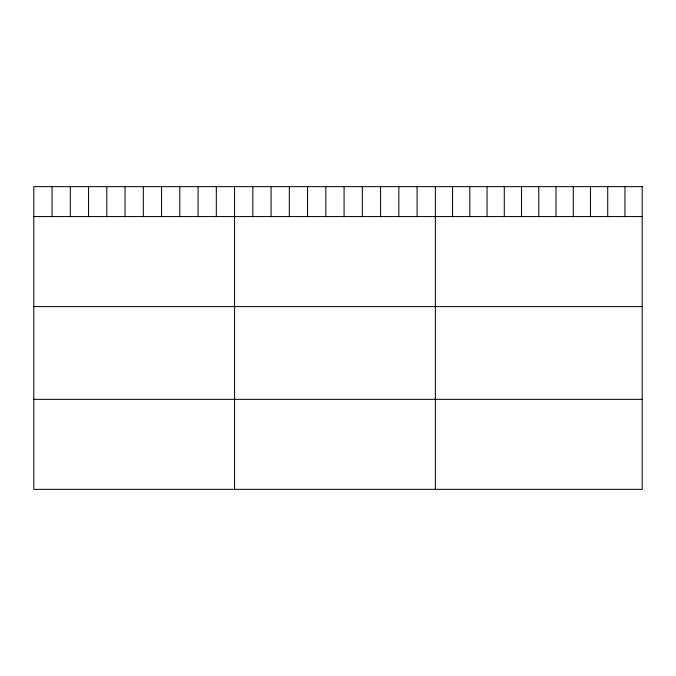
<?xml version="1.0" encoding="UTF-8"?>
<svg xmlns="http://www.w3.org/2000/svg" width="676" height="676" viewBox="0 0 676 676"><rect width="100%" height="100%" fill="white"/><g stroke="black" fill="none" stroke-linecap="round" stroke-linejoin="round"><path stroke-width="1.01" d="M33.8 216.573L642.2 216.573M33.8 306.591L642.2 306.591M33.8 399.339L642.2 399.339M624.962 186.644L624.962 216.573M607.724 186.644L607.724 216.573M590.486 186.644L590.486 216.573M573.248 186.644L573.248 216.573M556.01 186.644L556.01 216.573M538.772 186.644L538.772 216.573M521.534 186.644L521.534 216.573M504.296 186.644L504.296 216.573M487.058 186.644L487.058 216.573M469.82 186.644L469.82 216.573M452.582 186.644L452.582 216.573M435.344 186.644L435.344 489.356M417.092 186.644L417.092 216.573M398.84 186.644L398.84 216.573M380.588 186.644L380.588 216.573M362.336 186.644L362.336 216.573M344.084 186.644L344.084 216.573M325.832 186.644L325.832 216.573M307.58 186.644L307.58 216.573M289.328 186.644L289.328 216.573M271.076 186.644L271.076 216.573M252.824 186.644L252.824 216.573M234.572 186.644L234.572 489.356M216.32 186.644L216.32 216.573M198.068 186.644L198.068 216.573M179.816 186.644L179.816 216.573M161.564 186.644L161.564 216.573M143.312 186.644L143.312 216.573M125.06 186.644L125.06 216.573M106.808 186.644L106.808 216.573M88.556 186.644L88.556 216.573M70.304 186.644L70.304 216.573M52.052 186.644L52.052 216.573M642.2 186.644L33.8 186.644L33.8 489.356L642.2 489.356L642.2 186.644"/></g></svg>
